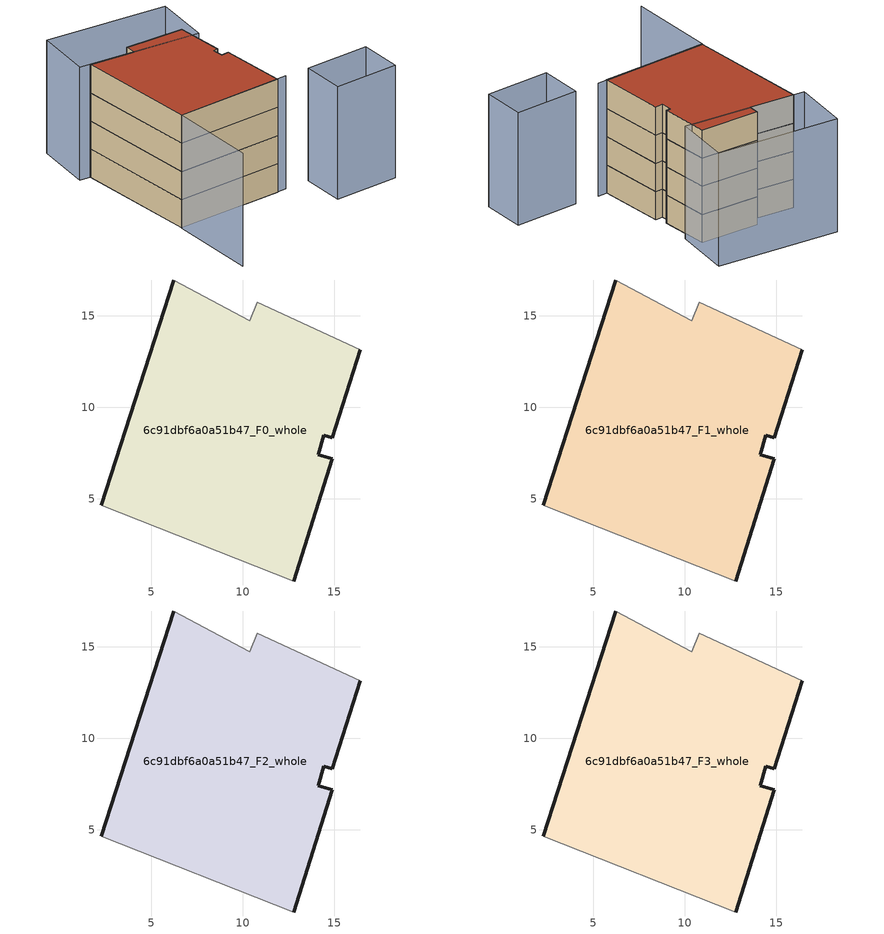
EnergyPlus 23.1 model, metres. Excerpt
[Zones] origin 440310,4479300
6c91dbf6a0a51b47_F0_whole
 floor ground (EU_floor_Construction): 12.79,0.52 14.88,7.18 14.12,7.42 14.43,8.49 14.89,8.34 16.41,13.14 10.78,15.75 10.37,14.74 6.23,16.96 2.27,4.66 z0
 wall outside (EU_wall_Construction): 2.27,4.66 6.23,16.96 / 16.41,13.14 14.89,8.34 14.43,8.49 14.12,7.42 14.88,7.18 12.79,0.52 z0:3
 wall adiabatic (EU_wall_Construction): 6.23,16.96 10.37,14.74 10.78,15.75 16.41,13.14 / 12.79,0.52 2.27,4.66 z0:3
6c91dbf6a0a51b47_F1_whole
 floor to 6c91dbf6a0a51b47_F0_whole (EU_floor_Construction): 12.79,0.52 14.88,7.18 14.12,7.42 14.43,8.49 14.89,8.34 16.41,13.14 10.78,15.75 10.37,14.74 6.23,16.96 2.27,4.66 z3
 wall outside (EU_wall_Construction): 2.27,4.66 6.23,16.96 / 16.41,13.14 14.89,8.34 14.43,8.49 14.12,7.42 14.88,7.18 12.79,0.52 z3:6
 wall adiabatic (EU_wall_Construction): 6.23,16.96 10.37,14.74 10.78,15.75 16.41,13.14 / 12.79,0.52 2.27,4.66 z3:6
6c91dbf6a0a51b47_F2_whole
 floor to 6c91dbf6a0a51b47_F1_whole (EU_floor_Construction): 12.79,0.52 14.88,7.18 14.12,7.42 14.43,8.49 14.89,8.34 16.41,13.14 10.78,15.75 10.37,14.74 6.23,16.96 2.27,4.66 z6
 wall outside (EU_wall_Construction): 2.27,4.66 6.23,16.96 / 16.41,13.14 14.89,8.34 14.43,8.49 14.12,7.42 14.88,7.18 12.79,0.52 z6:9
 wall adiabatic (EU_wall_Construction): 6.23,16.96 10.37,14.74 10.78,15.75 16.41,13.14 / 12.79,0.52 2.27,4.66 z6:9
6c91dbf6a0a51b47_F3_whole
 floor to 6c91dbf6a0a51b47_F2_whole (EU_floor_Construction): 12.79,0.52 14.88,7.18 14.12,7.42 14.43,8.49 14.89,8.34 16.41,13.14 10.78,15.75 10.37,14.74 6.23,16.96 2.27,4.66 z9
 wall outside (EU_wall_Construction): 2.27,4.66 6.23,16.96 / 16.41,13.14 14.89,8.34 14.43,8.49 14.12,7.42 14.88,7.18 12.79,0.52 z9:12
 wall adiabatic (EU_wall_Construction): 6.23,16.96 10.37,14.74 10.78,15.75 16.41,13.14 / 12.79,0.52 2.27,4.66 z9:12
 roof outside (EU_roof_Construction): 16.41,13.14 14.89,8.34 14.43,8.49 14.12,7.42 14.88,7.18 12.79,0.52 2.27,4.66 6.23,16.96 10.37,14.74 10.78,15.75 z12
shading: -1.05,-3.96 2.27,4.66 / 2.27,4.66 13.75,0.24 / 16.57,11.41 5.26,17.48 / 5.26,17.48 8.11,22.8 / 8.11,22.8 19.42,16.73 / 19.42,16.73 16.57,11.41 / 14.45,-4.97 16.09,-0.79 / 16.09,-0.79 22.38,-3.26 / 22.38,-3.26 20.74,-7.43 / 20.74,-7.43 14.45,-4.97 z0:12
[Building]
EU S2 Campaign: North Axis=0; Terrain=City; Solar Distribution=FullExterior
[Site:Location]
Madrid: Latitude=40.5; Longitude=-3.5; Time Zone=1; Elevation=609
[SizingPeriod:WeatherFileDays]
AnnualSizingPeriod: Begin Month=1; Begin Day of Month=1; End Month=12; End Day of Month=31; Day of Week for Start Day=Monday; Use Weather File Daylight Saving Period=No; Use Weather File Rain and Snow Indicators=No
[MATERIAL]
EU_InternalMass_Material: Roughness=MediumRough; Thickness=0.1; Conductivity=1; Density=1800; Specific Heat=900; Thermal Absorptance=0.9; Solar Absorptance=0.7; Visible Absorptance=0.7
[MATERIAL:NOMASS] Roughness=MediumRough; Thermal Absorptance=0.9; Solar Absorptance=0.7; Visible Absorptance=0.7
Name | Thermal Resistance
EU_wall_NoMass | 1.60022
EU_roof_NoMass | 1.57597
EU_floor_NoMass | 0.470652
[CONSTRUCTION]
EU_wall_Construction: EU_wall_NoMass
EU_roof_Construction: EU_roof_NoMass
EU_floor_Construction: EU_floor_NoMass
EU_InternalMass_Construction: EU_InternalMass_Material
[ZONE] Type=1; Multiplier=1; Ceiling Height=autocalculate; Volume=430.731; Floor Area=autocalculate; Part of Total Floor Area=Yes
6c91dbf6a0a51b47_F0_whole; 6c91dbf6a0a51b47_F1_whole; 6c91dbf6a0a51b47_F2_whole; 6c91dbf6a0a51b47_F3_whole
[INTERNALMASS] Construction=EU_InternalMass_Construction; Surface Area=143.577
Name | Zone or ZoneList
6c91dbf6a0a51b47_F0_whole_EU_InternalMass | 6c91dbf6a0a51b47_F0_whole
6c91dbf6a0a51b47_F1_whole_EU_InternalMass | 6c91dbf6a0a51b47_F1_whole
6c91dbf6a0a51b47_F2_whole_EU_InternalMass | 6c91dbf6a0a51b47_F2_whole
6c91dbf6a0a51b47_F3_whole_EU_InternalMass | 6c91dbf6a0a51b47_F3_whole
[OTHEREQUIPMENT] Fuel Type=Electricity; Design Level Calculation Method=Watts/Area; Power per Zone Floor Area=1; Fraction Latent=0; Fraction Radiant=0; Fraction Lost=0; Carbon Dioxide Generation Rate=0; EndUse Subcategory=EU_Step8_InternalGains
Name | Zone or ZoneList or Space or SpaceList | Schedule
EU_Step8_InternalGain_6c91dbf6a0a51b47_F0_whole_f000 | 6c91dbf6a0a51b47_F0_whole | EU_Step8_GainSchedule_6c91dbf6a0a51b47_F0_whole_f000
EU_Step8_InternalGain_6c91dbf6a0a51b47_F1_whole_f000 | 6c91dbf6a0a51b47_F1_whole | EU_Step8_GainSchedule_6c91dbf6a0a51b47_F1_whole_f000
EU_Step8_InternalGain_6c91dbf6a0a51b47_F2_whole_f000 | 6c91dbf6a0a51b47_F2_whole | EU_Step8_GainSchedule_6c91dbf6a0a51b47_F2_whole_f000
EU_Step8_InternalGain_6c91dbf6a0a51b47_F3_whole_f000 | 6c91dbf6a0a51b47_F3_whole | EU_Step8_GainSchedule_6c91dbf6a0a51b47_F3_whole_f000
[ZONEVENTILATION:DESIGNFLOWRATE] Schedule=EU_AlwaysOn; Design Flow Rate Calculation Method=AirChanges/Hour; Air Changes per Hour=0.480704; Ventilation Type=Natural; Fan Pressure Rise=0; Fan Total Efficiency=1; Constant Term Coefficient=1; Temperature Term Coefficient=0; Velocity Term Coefficient=0; Velocity Squared Term Coefficient=0; Minimum Indoor Temperature=-100; Maximum Indoor Temperature=100; Delta Temperature=-100; Minimum Outdoor Temperature=-100; Maximum Outdoor Temperature=100; Maximum Wind Speed=40
Name | Zone or ZoneList or Space or SpaceList
EU_ConstantAir_6c91dbf6a0a51b47_F0_whole | 6c91dbf6a0a51b47_F0_whole
EU_ConstantAir_6c91dbf6a0a51b47_F1_whole | 6c91dbf6a0a51b47_F1_whole
EU_ConstantAir_6c91dbf6a0a51b47_F2_whole | 6c91dbf6a0a51b47_F2_whole
EU_ConstantAir_6c91dbf6a0a51b47_F3_whole | 6c91dbf6a0a51b47_F3_whole
[HVACTEMPLATE:THERMOSTAT] Constant Heating Setpoint=20; Constant Cooling Setpoint=50
EU_HeatOnly_6c91dbf6a0a51b47_F0_whole; EU_HeatOnly_6c91dbf6a0a51b47_F1_whole; EU_HeatOnly_6c91dbf6a0a51b47_F2_whole; EU_HeatOnly_6c91dbf6a0a51b47_F3_whole
[HVACTEMPLATE:ZONE:IDEALLOADSAIRSYSTEM] System Availability Schedule=EU_AlwaysOn; Maximum Heating Supply Air Temperature=50; Minimum Cooling Supply Air Temperature=13; Maximum Heating Supply Air Humidity Ratio=0.0156; Minimum Cooling Supply Air Humidity Ratio=0.0077; Heating Limit=NoLimit; Cooling Limit=NoLimit; Heating Availability Schedule=EU_AlwaysOn; Cooling Availability Schedule=EU_CoolingOff; Dehumidification Control Type=ConstantSensibleHeatRatio; Cooling Sensible Heat Ratio=0.7; Dehumidification Setpoint=60; Humidification Control Type=None; Humidification Setpoint=30; Outdoor Air Method=None; Outdoor Air Flow Rate per Person=0.00944; Outdoor Air Flow Rate per Zone Floor Area=0; Outdoor Air Flow Rate per Zone=0; Demand Controlled Ventilation Type=None; Outdoor Air Economizer Type=NoEconomizer; Heat Recovery Type=None; Sensible Heat Recovery Effectiveness=0.7; Latent Heat Recovery Effectiveness=0.65
Name | Template Thermostat
6c91dbf6a0a51b47_F0_whole | EU_HeatOnly_6c91dbf6a0a51b47_F0_whole
6c91dbf6a0a51b47_F1_whole | EU_HeatOnly_6c91dbf6a0a51b47_F1_whole
6c91dbf6a0a51b47_F2_whole | EU_HeatOnly_6c91dbf6a0a51b47_F2_whole
6c91dbf6a0a51b47_F3_whole | EU_HeatOnly_6c91dbf6a0a51b47_F3_whole
[SIZING:ZONE] Zone Cooling Design Supply Air Temperature Input Method=SupplyAirTemperature; Zone Cooling Design Supply Air Temperature=13; Zone Heating Design Supply Air Temperature Input Method=SupplyAirTemperature; Zone Heating Design Supply Air Temperature=50; Zone Cooling Design Supply Air Humidity Ratio=0.008; Zone Heating Design Supply Air Humidity Ratio=0.008; Cooling Design Air Flow Method=DesignDay; Cooling Design Air Flow Rate=0; Cooling Minimum Air Flow per Zone Floor Area=0.000762; Cooling Minimum Air Flow=0; Cooling Minimum Air Flow Fraction=0.2; Heating Design Air Flow Method=DesignDay; Heating Design Air Flow Rate=0; Heating Maximum Air Flow per Zone Floor Area=0.002032; Heating Maximum Air Flow=0.141576; Heating Maximum Air Flow Fraction=0.3; Account for Dedicated Outdoor Air System=No; Dedicated Outdoor Air System Control Strategy=NeutralSupplyAir; Dedicated Outdoor Air Low Setpoint Temperature for Design=autosize; Dedicated Outdoor Air High Setpoint Temperature for Design=autosize; Zone Load Sizing Method=Sensible Load Only No Latent Load; Zone Latent Cooling Design Supply Air Humidity Ratio Input Method=HumidityRatioDifference; Zone Cooling Design Supply Air Humidity Ratio Difference=0.005; Zone Latent Heating Design Supply Air Humidity Ratio Input Method=HumidityRatioDifference; Zone Humidification Design Supply Air Humidity Ratio Difference=0.005
6c91dbf6a0a51b47_F0_whole; 6c91dbf6a0a51b47_F1_whole; 6c91dbf6a0a51b47_F2_whole; 6c91dbf6a0a51b47_F3_whole
[SCHEDULE:CONSTANT]
Name | Hourly Value
EU_AlwaysOn | 1
EU_CoolingOff | 0
[SCHEDULE:FILE] Column Number=1; Rows to Skip at Top=0; Number of Hours of Data=8760; Column Separator=Comma; Interpolate to Timestep=No; Minutes per Item=60; Adjust Schedule for Daylight Savings=Yes
Name | File
EU_Step8_GainSchedule_6c91dbf6a0a51b47_F0_whole_f000 | ../../schedules/6c91dbf6a0a51b47/6c91dbf6a0a51b47_F0_whole_f000_gain.csv
EU_Step8_GainSchedule_6c91dbf6a0a51b47_F1_whole_f000 | ../../schedules/6c91dbf6a0a51b47/6c91dbf6a0a51b47_F1_whole_f000_gain.csv
EU_Step8_GainSchedule_6c91dbf6a0a51b47_F2_whole_f000 | ../../schedules/6c91dbf6a0a51b47/6c91dbf6a0a51b47_F2_whole_f000_gain.csv
EU_Step8_GainSchedule_6c91dbf6a0a51b47_F3_whole_f000 | ../../schedules/6c91dbf6a0a51b47/6c91dbf6a0a51b47_F3_whole_f000_gain.csv
